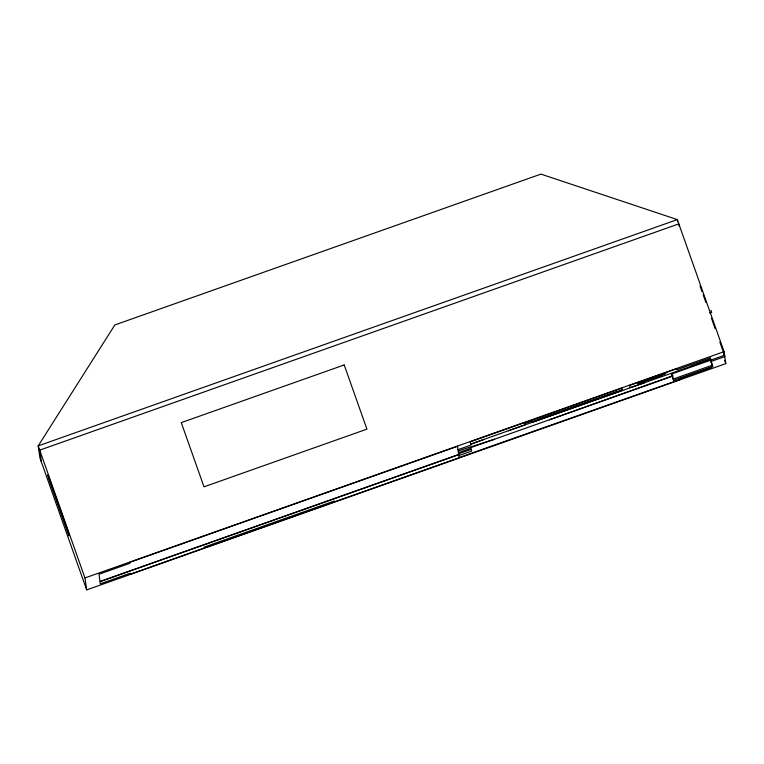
<?xml version="1.0" encoding="UTF-8"?>
<svg xmlns="http://www.w3.org/2000/svg" width="764" height="764" viewBox="0 0 764 764"><rect width="100%" height="100%" fill="white"/><g stroke="black" fill="none" stroke-linecap="round" stroke-linejoin="round"><path stroke-width="1.15" d="M709.565 313.001L711.714 312.409L710.959 310.279M86.685 589.894L84.966 577.947L724.081 351.669L677.315 219.602L540.912 174.106L114.839 324.958L38.2 445.889L39.919 457.827L86.685 589.894L725.8 363.616L724.081 351.669M524.992 422.712L621.906 388.112L622.24 390.442L532.355 422.263L532.164 420.945L525.097 423.447M532.26 421.652L622.154 389.831M457.999 449.671L470.777 445.145L470.662 444.361L483.984 439.386M710.768 360.13L712.736 366.5L673.561 380.377L671.594 373.997L724.597 355.231M458.19 450.941L494.604 439.195M672.883 375.735L549.392 419.799M672.931 376.06L471.111 447.503L471.207 448.134L458.429 452.651M458.601 453.816L471.369 449.289L471.627 451.075L458.858 455.592M673.561 380.377L673.361 379.001L712.535 365.135M711.8 367.303L680.399 378.419L680.543 379.364L459.135 457.541M700.025 286.032L702.011 291.647M703.157 294.694L705.936 302.544M711.494 318.235L715.114 328.644M719.869 342.081L724.644 355.556M723.995 354.362L724.788 356.607L710.959 361.496L712.736 366.5M724.606 360.245L725.8 363.616M671.594 373.997L673.361 379.001M84.966 577.947L38.2 445.889L677.315 219.602L677.63 221.78M711.064 362.212L710.663 359.386L508.318 430.772M679.139 226.039L678.824 223.871L39.709 450.149L41.428 462.086M690.771 366.433L710.625 359.147L710.434 357.838L676.914 369.709L676.761 368.697L629.689 385.362L630.023 387.692L644.358 382.859M616.567 391.846L539.031 419.302M334.67 501.824L334.546 500.955L204.227 547.091L204.351 547.96M661.529 375.525L637.759 383.585L665.931 373.3L661.529 375.525M344.201 364.944L181.269 422.626L204.007 486.83L366.93 429.139L344.201 364.944M457.521 446.319L129.718 562.371L129.851 563.307L98.967 574.241L100.008 581.49L458.696 454.494L457.521 446.319M524.954 422.444L470.29 441.793L470.624 444.123L525.288 424.765L524.954 422.444M458.725 454.666L100.036 581.662L100.342 583.839L130.147 573.286L130.281 574.184L459.164 457.741L458.725 454.666M68.579 533.148L47.903 474.769L48.285 477.395L68.961 535.784L68.579 533.148"/></g></svg>
